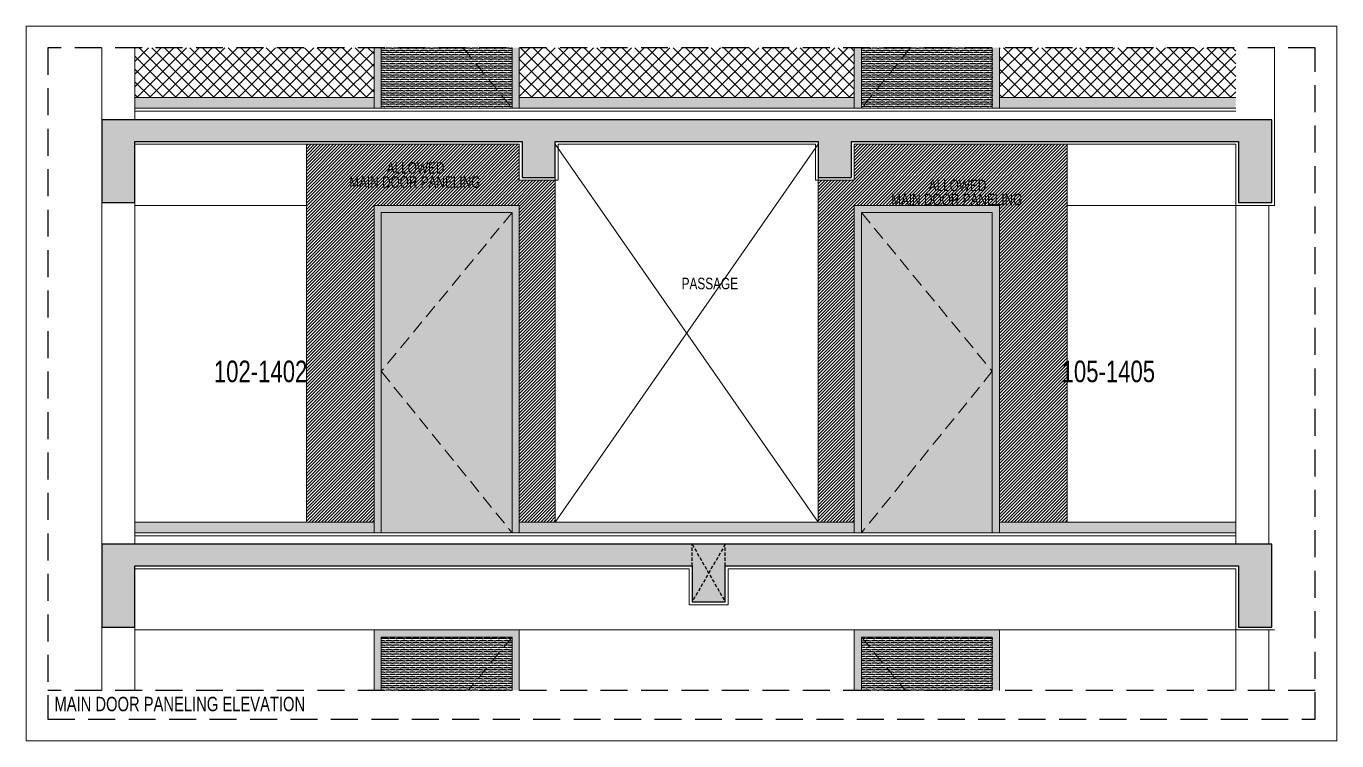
# Model space of a CAD drawing. Header units: inches. Extents: x 785882 to 928568, y 496782 to 576896.
# Drawn here: x 919456 to 928568, y 510981 to 515947 of the extents above; entities that cross this region are included whole.
import ezdxf
from ezdxf.enums import TextEntityAlignment as Align

# ---------------------------------------------------------------- set-up
doc = ezdxf.new("R2010")
doc.units = ezdxf.units.IN
doc.header["$LTSCALE"] = 750
doc.header["$MEASUREMENT"] = 0
doc.linetypes.add('HIDDEN', pattern=[0.375, 0.25, -0.125])
doc.linetypes.add('HIDDEN2', pattern=[0.1875, 0.125, -0.0625])
for name, color, linetype in [('COLOUMN HATCH', 251, 'Continuous'), ('R.C.C HATCH-MSA', 250, 'Continuous'), ('R.C.C-MSA', 160, 'Continuous')]:
    doc.layers.add(name, color=color, linetype=linetype)
for name, color, linetype, lineweight in [('ELE-01-MSA', 7, 'Continuous', 30), ('ELE-03-MSA', 145, 'Continuous', 18), ('g-sol250', 250, 'Continuous', 9), ('PLASTER-MSA', 50, 'Continuous', 9), ('STONE', 7, 'Continuous', 5), ('TEXT ROOM NAME-MSA', 210, 'Continuous', 13)]:
    doc.layers.add(name, color=color, linetype=linetype, lineweight=lineweight)
doc.styles.add('ARL', font='swisscl.ttf')
doc.styles.add('MtXpl_Swis721_LtCn_B', font='swisscl.ttf')
pattern_1 = [(45, (50399.28, 29672.45), (-44.194174, 44.194174), []), (135, (50399.28, 29672.45), (-44.194174, -44.194174), [])]

msp = doc.modelspace()

# ---------------------------------------------------------------- hatches: boundary and pattern name
at = {"layer": 'COLOUMN HATCH'}
h = msp.add_hatch(color=39, dxfattribs=at)
h.dxf.hatch_style = 1
h.paths.add_polyline_path([(921924, 515796.8), (921874, 515796.8), (921874, 515376.2), (921924, 515376.2)])
h.paths.add_polyline_path([(922884, 515796.8), (922834, 515796.8), (922834, 515376.2), (922884, 515376.2)])
h = msp.add_hatch(dxfattribs=at)
h.set_pattern_fill('ANSI36', color=39, scale=125, angle=135)
h.set_pattern_definition([(180, (-342544.517, -36517.726), (-27.34375, -15.625), [39.0625, -7.8125, 0, -7.8125])])
h.paths.add_polyline_path([(921924, 515796.8), (921924, 515376.2), (922834, 515376.2), (922834, 515796.8)])
h = msp.add_hatch(color=39, dxfattribs=at)
h.dxf.hatch_style = 1
h.paths.add_polyline_path([(925262.8, 515796.8), (925212.8, 515796.8), (925212.8, 515376.2), (925262.8, 515376.2)])
h.paths.add_polyline_path([(926222.8, 515796.8), (926172.8, 515796.8), (926172.8, 515376.2), (926222.8, 515376.2)])
h = msp.add_hatch(dxfattribs=at)
h.set_pattern_fill('ANSI36', color=39, scale=125, angle=135)
h.set_pattern_definition([(180, (-340370.717, -36517.726), (-27.34375, -15.625), [39.0625, -7.8125, 0, -7.8125])])
h.paths.add_polyline_path([(925262.8, 515796.8), (925262.8, 515376.2), (926172.8, 515376.2), (926172.8, 515796.8)])
h = msp.add_hatch(color=39, dxfattribs=at)
h.dxf.hatch_style = 1
h.paths.add_polyline_path([(921874, 514701.2), (921874, 512426.2), (921924, 512426.2), (921924, 514651.2), (922834, 514651.2), (922834, 512426.2), (922884, 512426.2), (922884, 514701.2)])
h = msp.add_hatch(dxfattribs=at)
h.set_pattern_fill('ANSI36', color=39, scale=125, angle=135)
h.set_pattern_definition([(180, (-342544.517, -39467.726), (-27.34375, -15.625), [39.0625, -7.8125, 0, -7.8125])])
h.paths.add_polyline_path([(921924, 512426.2), (921924, 514651.2), (922834, 514651.2), (922834, 512426.2)])
h = msp.add_hatch(color=39, dxfattribs=at)
h.dxf.hatch_style = 1
h.paths.add_polyline_path([(925212.8, 514701.2), (926222.8, 514701.2), (926222.8, 512426.2), (926172.8, 512426.2), (926172.8, 514651.2), (925262.8, 514651.2), (925262.8, 512426.2), (925212.8, 512426.2)])
h = msp.add_hatch(dxfattribs=at)
h.set_pattern_fill('ANSI36', color=39, scale=125, angle=135)
h.set_pattern_definition([(180, (-340370.717, -39467.726), (-27.34375, -15.625), [39.0625, -7.8125, 0, -7.8125])])
h.paths.add_polyline_path([(926172.8, 512426.2), (926172.8, 514651.2), (925262.8, 514651.2), (925262.8, 512426.2)])
h = msp.add_hatch(color=39, dxfattribs=at)
h.dxf.hatch_style = 1
h.paths.add_polyline_path([(921874, 511330.9), (921924, 511330.9), (921924, 511701.2), (922834, 511701.2), (922834, 511330.9), (922884, 511330.9), (922884, 511751.2), (921874, 511751.2)])
h = msp.add_hatch(color=39, dxfattribs=at)
h.dxf.hatch_style = 1
h.paths.add_polyline_path([(926172.8, 511330.9), (926222.8, 511330.9), (926222.8, 511751.2), (925212.8, 511751.2), (925212.8, 511330.9), (925262.8, 511330.9), (925262.8, 511701.2), (926172.8, 511701.2)])
h = msp.add_hatch(dxfattribs=at)
h.set_pattern_fill('ANSI36', color=39, scale=125, angle=135)
h.set_pattern_definition([(180, (-342544.517, -42417.726), (-27.34375, -15.625), [39.0625, -7.8125, 0, -7.8125])])
h.paths.add_polyline_path([(921924, 511701.2), (921924, 511330.9), (922834, 511330.9), (922834, 511701.2)])
h = msp.add_hatch(dxfattribs=at)
h.set_pattern_fill('ANSI36', color=39, scale=125, angle=135)
h.set_pattern_definition([(180, (-340370.717, -42417.726), (-27.34375, -15.625), [39.0625, -7.8125, 0, -7.8125])])
h.paths.add_polyline_path([(925262.8, 511701.2), (925262.8, 511330.9), (926172.8, 511330.9), (926172.8, 511701.2)])
at = {"layer": 'ELE-03-MSA', "transparency": 33554687}
h = msp.add_hatch(dxfattribs=at)
h.set_pattern_fill('ANSI31', color=14, scale=125)
h.set_pattern_definition([(45, (50399.283, 21705.433), (-11.04854346, 11.04854346), [])])
h.paths.add_polyline_path([(921874, 514701.2), (922884, 514701.2), (922884, 512501.2), (923134, 512501.2), (923134, 514876.2), (922884, 514876.2), (922884, 515126.2), (921404, 515126.2), (921404, 512501.2), (921874, 512501.2)])
h.paths.add_polyline_path([(926222.8, 514701.2), (926222.8, 512501.2), (926692.8, 512501.2), (926692.8, 515126.2), (925212.8, 515126.2), (925212.8, 514876.2), (924962.8, 514876.2), (924962.8, 512501.2), (925212.8, 512501.2), (925212.8, 514701.2)])
at = {"layer": 'g-sol250'}
h = msp.add_hatch(dxfattribs=at)
h.set_pattern_fill('ANSI37', color=49, scale=500)
h.set_pattern_definition(pattern_1)
h.paths.add_polyline_path([(925212.8, 515796.8), (922884, 515796.8), (922884, 515451.2), (925212.8, 515451.2)])
h.paths.add_polyline_path([(921874, 515796.8), (920211.5, 515796.8), (920211.5, 515451.2), (921874, 515451.2)])
h = msp.add_hatch(dxfattribs=at)
h.set_pattern_fill('ANSI37', color=49, scale=500)
h.set_pattern_definition(pattern_1)
h.paths.add_polyline_path([(927865.3, 515796.8), (926222.8, 515796.8), (926222.8, 515451.2), (927865.3, 515451.2)])
h = msp.add_hatch(color=46, dxfattribs=at)
h.dxf.hatch_style = 1
h.paths.add_polyline_path([(921874, 515376.2), (921874, 515451.2), (920211.5, 515451.2), (920211.5, 515376.2)])
h = msp.add_hatch(color=46, dxfattribs=at)
h.dxf.hatch_style = 1
h.paths.add_polyline_path([(925212.8, 515376.2), (925212.8, 515451.2), (922884, 515451.2), (922884, 515376.2)])
h = msp.add_hatch(color=46, dxfattribs=at)
h.dxf.hatch_style = 1
h.paths.add_polyline_path([(927865.3, 515451.2), (926222.8, 515451.2), (926222.8, 515376.2), (927865.3, 515376.2)])
h = msp.add_hatch(color=46, dxfattribs=at)
h.dxf.hatch_style = 1
h.paths.add_polyline_path([(921874, 512426.2), (921874, 512501.2), (920211.5, 512501.2), (920211.5, 512426.2)])
h = msp.add_hatch(color=46, dxfattribs=at)
h.dxf.hatch_style = 1
h.paths.add_polyline_path([(925212.8, 512426.2), (925212.8, 512501.2), (922884, 512501.2), (922884, 512426.2)])
h = msp.add_hatch(color=46, dxfattribs=at)
h.dxf.hatch_style = 1
h.paths.add_polyline_path([(927865.3, 512501.2), (926222.8, 512501.2), (926222.8, 512426.2), (927865.3, 512426.2)])
at = {"layer": 'R.C.C HATCH-MSA'}
h = msp.add_hatch(color=256, dxfattribs=at)
h.dxf.hatch_style = 1
h.paths.add_polyline_path([(919981.5, 515296.2), (919981.5, 514721.2), (920211.5, 514721.2), (920211.5, 515146.2), (922904, 515146.2), (922904, 514896.2), (923134, 514896.2), (923134, 515146.2), (924962.8, 515146.2), (924962.8, 514896.2), (925192.8, 514896.2), (925192.8, 515146.2), (927885.3, 515146.2), (927885.3, 514721.2), (928115.3, 514721.2), (928115.3, 515296.2)])
h = msp.add_hatch(color=256, dxfattribs=at)
h.dxf.hatch_style = 1
h.paths.add_polyline_path([(919981.5, 512346.2), (919981.5, 511771.2), (920211.5, 511771.2), (920211.5, 512196.2), (924085.9, 512196.2), (924085.9, 511946.2), (924315.9, 511946.2), (924315.9, 512196.2), (927885.3, 512196.2), (927885.3, 511771.2), (928115.3, 511771.2), (928115.3, 512346.2)])

# ---------------------------------------------------------------- linework, layer by layer
at = {"linetype": 'HIDDEN'}
msp.add_line((928417.7, 511330.9), (919605.8, 511330.9), dxfattribs=at)
msp.add_lwpolyline([(928417.7, 515796.8), (919605.8, 515796.8), (919605.8, 511130.9), (928417.7, 511130.9)], close=True, dxfattribs=at)
at = {"layer": 'ELE-01-MSA', "color": 14, "linetype": 'HIDDEN2', "ltscale": 0.25}
for points in [[(924315.9, 512196.2), (924315.9, 512346.2), (924085.9, 511946.2)], [(924085.9, 512196.2), (924085.9, 512346.2), (924315.9, 511946.2)], [(924315.9, 512196.2), (924315.9, 512346.2), (924085.9, 511946.2)], [(924085.9, 512196.2), (924085.9, 512346.2), (924315.9, 511946.2)]]:
    msp.add_lwpolyline(points, dxfattribs=at)
at = {"layer": 'ELE-03-MSA'}
for p, q in [((920211.5, 515451.2), (921874, 515451.2)), ((922884, 515451.2), (925212.8, 515451.2)), ((926222.8, 515451.2), (927865.3, 515451.2)), ((921404, 515126.2), (921404, 512501.2)), ((926692.8, 515126.2), (926692.8, 512501.2)), ((920211.5, 512501.2), (921874, 512501.2)), ((922884, 512501.2), (925212.8, 512501.2)), ((926222.8, 512501.2), (927865.3, 512501.2))]:
    msp.add_line(p, q, dxfattribs=at)
for points in [[(928567.7, 515946.8), (919455.8, 515946.8), (919455.8, 510980.9), (928567.7, 510980.9)], [(921924, 512426.2), (921924, 514651.2), (922834, 514651.2), (922834, 512426.2)], [(926172.8, 512426.2), (926172.8, 514651.2), (925262.8, 514651.2), (925262.8, 512426.2)]]:
    msp.add_lwpolyline(points, close=True, dxfattribs=at)
for points in [[(919981.5, 515796.8), (919981.5, 515296.2)], [(920211.5, 515796.8), (920211.5, 515296.2)], [(921874, 515376.2), (921874, 515796.8)], [(922834, 515796.8), (922834, 515376.2), (921924, 515376.2), (921924, 515796.8)], [(922884, 515796.8), (922884, 515376.2)], [(925212.8, 515796.8), (925212.8, 515376.2)], [(925262.8, 515796.8), (925262.8, 515376.2), (926172.8, 515376.2), (926172.8, 515796.8)], [(926222.8, 515376.2), (926222.8, 515796.8)], [(923134, 515126.2), (923134, 512501.2)], [(924962.8, 515126.2), (923134, 512501.2)], [(923134, 515126.2), (924962.8, 512501.2)], [(924962.8, 515126.2), (924962.8, 512501.2)], [(921404, 514701.2), (920211.5, 514701.2), (920211.5, 514876.2)], [(919981.5, 514721.2), (919981.5, 512346.2)], [(920211.5, 514721.2), (920211.5, 512346.2)], [(921874, 512426.2), (921874, 514701.2), (922884, 514701.2), (922884, 512426.2)], [(926222.8, 512426.2), (926222.8, 514701.2), (925212.8, 514701.2), (925212.8, 512426.2)], [(927865.3, 514701.2), (926692.8, 514701.2)], [(927865.3, 514701.2), (927865.3, 512346.2)], [(928095.3, 514701.2), (928095.3, 512346.2)], [(927865.3, 511751.2), (920211.5, 511751.2), (920211.5, 511926.2)], [(919981.5, 511771.2), (919981.5, 511330.9)], [(920211.5, 511771.2), (920211.5, 511330.9)], [(921874, 511330.9), (921874, 511751.2), (922884, 511751.2), (922884, 511330.9)], [(926222.8, 511330.9), (926222.8, 511751.2), (925212.8, 511751.2), (925212.8, 511330.9)], [(927865.3, 511751.2), (927865.3, 511330.9)], [(928095.3, 511751.2), (928095.3, 511330.9)], [(921924, 511330.9), (921924, 511701.2), (922834, 511701.2), (922834, 511330.9)], [(926172.8, 511330.9), (926172.8, 511701.2), (925262.8, 511701.2), (925262.8, 511330.9)]]:
    msp.add_lwpolyline(points, dxfattribs=at)
at = {"layer": 'ELE-03-MSA', "linetype": 'HIDDEN', "ltscale": 0.5}
for points in [[(922493, 515796.8), (922834, 515376.2)], [(925603.7, 515796.8), (925262.8, 515376.2)], [(922834, 514651.2), (921924, 513548.7), (922834, 512426.2)], [(925262.8, 514651.2), (926172.8, 513548.7), (925262.8, 512426.2)], [(922834, 511701.2), (922528.3, 511330.9)], [(925262.8, 511701.2), (925568.5, 511330.9)]]:
    msp.add_lwpolyline(points, dxfattribs=at)
at = {"layer": 'PLASTER-MSA'}
for points in [[(920211.5, 515126.2), (922884, 515126.2), (922884, 514876.2), (923154, 514876.2), (923154, 515126.2), (924942.8, 515126.2), (924942.8, 514876.2), (925212.8, 514876.2), (925212.8, 515126.2), (927865.3, 515126.2), (927865.3, 514701.2), (928135.3, 514701.2), (928135.3, 515796.8)], [(920211.5, 512176.2), (924065.9, 512176.2), (924065.9, 511926.2), (924335.9, 511926.2), (924335.9, 512176.2), (927865.3, 512176.2), (927865.3, 511751.2), (928135.3, 511751.2)]]:
    msp.add_lwpolyline(points, dxfattribs=at)
at = {"layer": 'R.C.C-MSA'}
for points in [[(919981.5, 514721.2), (920211.5, 514721.2), (920211.5, 515146.2), (922904, 515146.2), (922904, 514896.2), (923134, 514896.2), (923134, 515146.2), (924962.8, 515146.2), (924962.8, 514896.2), (925192.8, 514896.2), (925192.8, 515146.2), (927885.3, 515146.2), (927885.3, 514721.2), (928115.3, 514721.2), (928115.3, 515296.2), (919981.5, 515296.2)], [(919981.5, 511771.2), (920211.5, 511771.2), (920211.5, 512196.2), (924085.9, 512196.2), (924085.9, 511946.2), (924315.9, 511946.2), (924315.9, 512196.2), (927885.3, 512196.2), (927885.3, 511771.2), (928115.3, 511771.2), (928115.3, 512346.2), (919981.5, 512346.2)]]:
    msp.add_lwpolyline(points, close=True, dxfattribs=at)
at = {"layer": 'STONE'}
for points in [[(927865.3, 515376.2), (920211.5, 515376.2)], [(927865.3, 515356.2), (920211.5, 515356.2)], [(927865.3, 512426.2), (920211.5, 512426.2)], [(927865.3, 512406.2), (920211.5, 512406.2)]]:
    msp.add_lwpolyline(points, dxfattribs=at)

# ---------------------------------------------------------------- texts
at = {"layer": 'TEXT ROOM NAME-MSA', "style": 'ARL'}
for s, height, p in [('ALLOWED ', 80, (922174.3, 514921.8)), ('MAIN DOOR PANELING ', 80, (922169, 514824)), ('ALLOWED ', 80, (925942.2, 514800.6)), ('MAIN DOOR PANELING ', 80, (925936.9, 514702.8)), ('PASSAGE ', 80, (924220.1, 514118.7)), ('MAIN DOOR PANELING ELEVATION ', 100, (920537.8, 511186.3))]:
    msp.add_text(s, height=height, dxfattribs=at).set_placement(p, align=Align.CENTER)
at = {"layer": 'TEXT ROOM NAME-MSA', "lineweight": 0, "style": 'MtXpl_Swis721_LtCn_B'}
for s, p in [('102-1402', (920760.6, 513472.9)), ('105-1405', (926654.5, 513472.9))]:
    msp.add_text(s, height=150, dxfattribs=at).set_placement(p)

doc.saveas('drawing.dxf')
